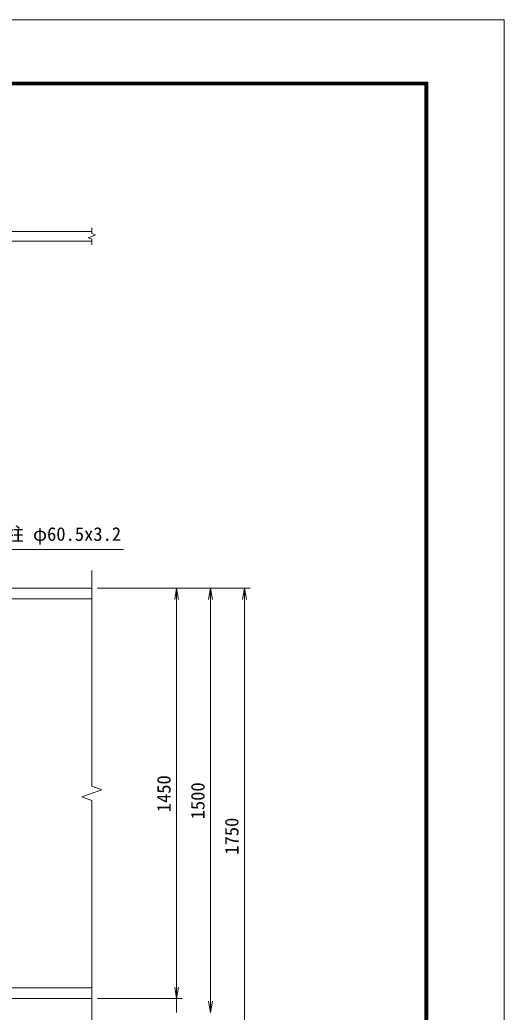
# Model space of a CAD drawing. Units: millimetres at full size. Extents: x -4200 to 4200, y -2970 to 2970.
# Drawn here: x 2488 to 4200, y -537 to 2970 of the extents above; entities that cross this region are included whole.
import ezdxf
from ezdxf.enums import TextEntityAlignment as Align

# ---------------------------------------------------------------- set-up
doc = ezdxf.new("R2010")
doc.units = ezdxf.units.MM
doc.header["$LTSCALE"] = 10
for name, color, linetype, lineweight in [('0-1_D-STR-TXT', 7, 'Continuous', 13), ('0-2_D-STR1', 1, 'Continuous', 18), ('0-8_D-STR-DIM', 7, 'Continuous', 13), ('0-9_0', 7, 'Continuous', 18), ('0-B_D-TTL', 7, 'Continuous', 18)]:
    doc.layers.add(name, color=color, linetype=linetype, lineweight=lineweight)
doc.styles.add('ＭＳ ゴシック', font='')
doc.styles.get('ＭＳ ゴシック').set_extended_font_data('MS Gothic')

# ---------------------------------------------------------------- blocks, each defined once
blk = doc.blocks.new('_Open')
at = {"layer": '0-9_0'}
blk.add_line((-10, 1.667), (0, 0), dxfattribs=at)
blk.add_lwpolyline([(-10, -1.667), (0, 0), (-10, 0)], dxfattribs=at)

msp = doc.modelspace()

# ---------------------------------------------------------------- linework, layer by layer
at = {"layer": '0-1_D-STR-TXT'}
msp.add_lwpolyline([(2853.89, 1098.46), (2320.73, 1098.46), (2246.82, 894.8)], dxfattribs=at)
at = {"layer": '0-2_D-STR1'}
for p, q in [((2329.49, 2222.35), (2741.99, 2222.35)), ((2329.49, 2187.35), (2741.99, 2187.35)), ((2741.99, 961.37), (2329.49, 961.37)), ((2741.99, 923.37), (2329.49, 923.37)), ((2741.99, -450.63), (2325.99, -450.63)), ((2741.99, -488.63), (2325.99, -488.63))]:
    msp.add_line(p, q, dxfattribs=at)
at = {"layer": '0-8_D-STR-DIM'}
for p, q in [((2728.78, 2200.04), (2755.21, 2209.66)), ((2741.99, 2214.47), (2741.99, 2234.85)), ((2755.21, 2209.66), (2741.99, 2214.47)), ((2741.99, 2195.23), (2728.78, 2200.04)), ((2741.99, 2174.85), (2741.99, 2195.23)), ((2741.99, 262.02), (2741.99, 1024.37)), ((2761.99, 961.37), (3061.99, 961.37)), ((2761.99, 961.37), (3181.99, 961.37)), ((2761.99, 961.37), (3301.99, 961.37)), ((3041.99, -488.63), (3041.99, 961.37)), ((3161.99, -538.63), (3161.99, 961.37)), ((3281.99, -788.63), (3281.99, 961.37)), ((2706.75, 223.54), (2777.23, 249.19)), ((2777.23, 249.19), (2741.99, 262.02)), ((2741.99, 210.72), (2706.75, 223.54)), ((2741.99, -631.63), (2741.99, 210.72)), ((3041.99, -448.63), (3041.99, -408.63)), ((2761.99, -488.63), (3061.99, -488.63)), ((2761.99, -488.63), (3061.99, -488.63)), ((3041.99, -538.63), (3041.99, -488.63))]:
    msp.add_line(p, q, dxfattribs=at)
at = {"layer": '0-B_D-TTL', "color": 2}
msp.add_lwpolyline([(-4200, 2970), (4200, 2970), (4200, -2970), (-4200, -2970)], close=True, dxfattribs=at)
at = {"layer": '0-B_D-TTL'}
for points in [[(-3930, 2750), (3930, 2750), (3930, -2750), (-3930, -2750)], [(-3927.5, 2747.5), (3927.5, 2747.5), (3927.5, -2747.5), (-3927.5, -2747.5)], [(-3925, 2745), (3925, 2745), (3925, -2745), (-3925, -2745)], [(-3922.5, 2742.5), (3922.5, 2742.5), (3922.5, -2742.5), (-3922.5, -2742.5)], [(-3920, 2740), (3920, 2740), (3920, -2740), (-3920, -2740)]]:
    msp.add_lwpolyline(points, close=True, dxfattribs=at)

# ---------------------------------------------------------------- block references
at = {"layer": '0-8_D-STR-DIM', "xscale": 4, "yscale": 4}
for p, rotation in [((3041.99, 961.37), 90), ((3161.99, 961.37), 90), ((3281.99, 961.37), 90), ((3041.99, -488.63), 270), ((3041.99, -488.63), 270), ((3161.99, -538.63), 270)]:
    msp.add_blockref('_Open', p, dxfattribs=dict(at, rotation=rotation))

# ---------------------------------------------------------------- texts
at = {"layer": '0-1_D-STR-TXT', "style": 'ＭＳ ゴシック'}
msp.add_text('門柱 φ60.5x3.2', height=48.09, dxfattribs=at).set_placement((2370.39, 1114.35), align=Align.BOTTOM_LEFT)
at = {"layer": '0-8_D-STR-DIM', "style": 'ＭＳ ゴシック'}
for s, p in [('1450', (3035.24, 169.45)), ('1500', (3155.24, 144.45)), ('1750', (3275.24, 19.45))]:
    msp.add_text(s, height=48.09, rotation=90, dxfattribs=at).set_placement(p, align=Align.BOTTOM_LEFT)

doc.saveas('drawing.dxf')
